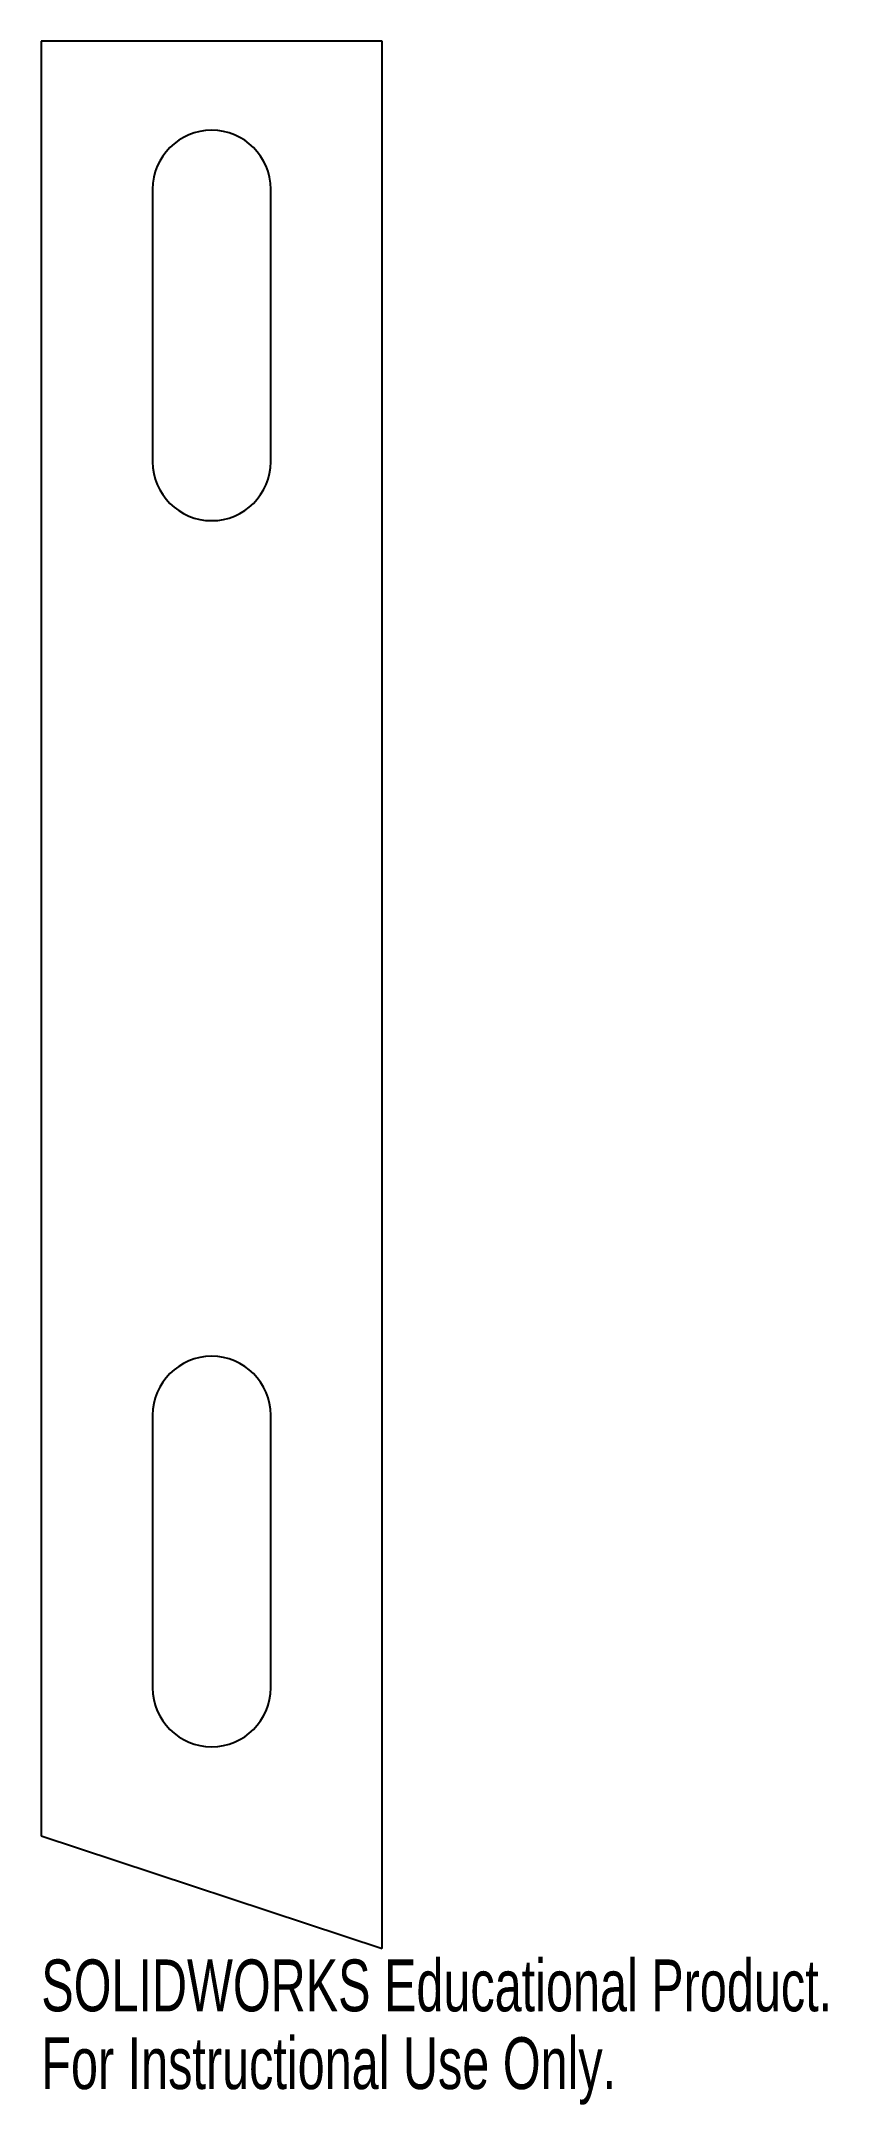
# Model space of a CAD drawing. Header units: inches. Extents: x -20.39 to -17.5, y -11.31 to -3.73.
import ezdxf

# ---------------------------------------------------------------- set-up
doc = ezdxf.new("R2010")
doc.units = ezdxf.units.IN
doc.header["$MEASUREMENT"] = 0
doc.styles.add('SLDTEXTSTYLE0', font='TXT', dxfattribs={"width": 0.7})

msp = doc.modelspace()

# ---------------------------------------------------------------- linework, layer by layer
at = {"color": 7, "linetype": 'Continuous', "lineweight": 25}
for p, q in [((-19.1388, -3.7334), (-20.3888, -3.7334)), ((-20.3888, -3.7334), (-20.3888, -10.3194)), ((-19.1388, -10.7334), (-19.1388, -3.7334)), ((-19.9803, -4.2764), (-19.9803, -5.2764)), ((-19.5473, -5.2764), (-19.5473, -4.2764)), ((-19.9803, -8.7764), (-19.9803, -9.7764)), ((-19.5473, -9.7764), (-19.5473, -8.7764)), ((-20.3888, -10.3194), (-19.1388, -10.7334))]:
    msp.add_line(p, q, dxfattribs=at)
for centre, start, end in [((-19.7638, -4.2764), 0, 180), ((-19.7638, -5.2764), 180, 0), ((-19.7638, -8.7764), 0, 180), ((-19.7638, -9.7764), 180, 0)]:
    msp.add_arc(centre, 0.2165, start, end, dxfattribs=at)

# ---------------------------------------------------------------- texts
at = {"color": 7, "linetype": 'Continuous', "char_height": 0.1903, "attachment_point": 1, "style": 'SLDTEXTSTYLE0'}
for s, insert in [('SOLIDWORKS Educational Product.', (-20.3888, -10.7736)), ('For Instructional Use Only.', (-20.3888, -11.059))]:
    msp.add_mtext(s, dxfattribs=dict(at, insert=insert))

doc.saveas('drawing.dxf')
